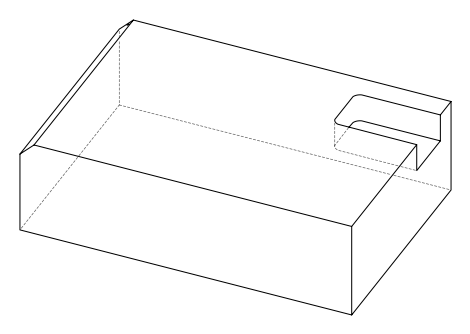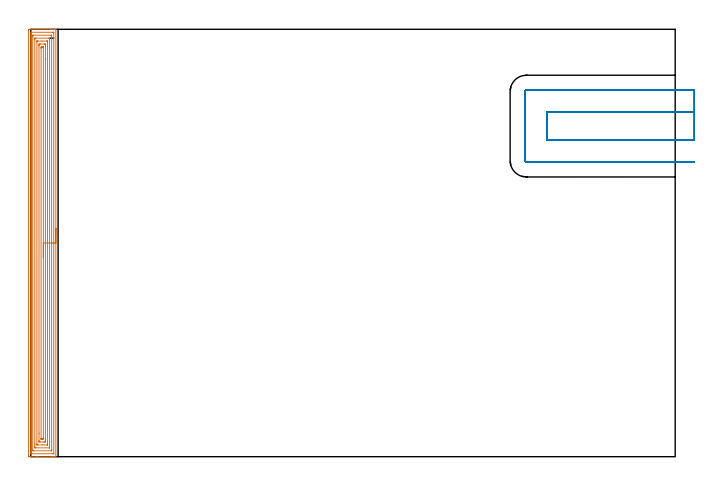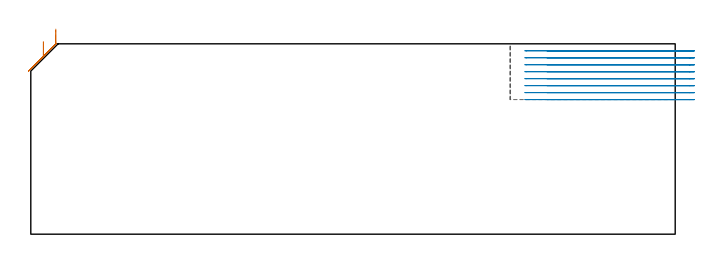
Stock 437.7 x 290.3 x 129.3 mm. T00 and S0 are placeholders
(PLAN: 2 operations, 1 tool changes, 25.8 min)
(1 AREA_MILL | FG_CHAMFER_SURFACE | UGT0205_001 | 16.55 min | 49674 mm3)
(2 MILL_SLOT | SLOT_PARTIAL_RECTANGULAR | UGT0201_094 | Follow Part, ap 5, ae 75% | 9.28 min | 291621 mm3)
(TOOL UGT0205_001 | Chamfer Mill 20 x 3 x 45 deg. | D20 FL50 Z2)
(TOOL UGT0201_094 | End mill 20 mm | D20 FL38 Z4)
(OP 1 AREA_MILL)
G17 G21 G94 G90
T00 M6
G54
G17 G0 G90 X17. Y155.15 S1061 M3
G43 Z139.3 H0
G94 G1 Y155.112 Z138.428 F250.
Y154.998 Z137.563
Y154.809 Z136.712
Y154.547 Z135.88
Y154.213 Z135.074
Y153.81 Z134.3
Y153.342 Z133.564
Y152.81 Z132.872
Y152.221 Z132.229
Y151.578 Z131.64
Y150.886 Z131.108
Y150.15 Z130.64
Y149.376 Z130.237
Y148.57 Z129.903
Y147.738 Z129.641
Y146.887 Z129.452
Y146.022 Z129.338
Y145.15 Z129.3
Y0.157
X16.994 Y0.01 Z129.293
X16.689 Y0. Z128.989
X16.296 Z128.595
X15.677 Z127.972
X14.487 Z126.784
X13.915 Z126.209
X4.227 Z116.524
X-0.463 Z111.834
X-1.058 Y0.002 Z111.239
X-1.267 Y0.004 Z111.031
X-1.492 Y0.01 Z110.806
X-1.495 Y0.16 Z110.803
X-1.499 Y0.603 Z110.801
X-1.5 Y1.051 Z110.8
Y289.697
X-1.495 Y290.146 Z110.803
X-1.491 Y290.29 Z110.806
X-1.344 Y290.3 Z110.954
X13.32 Z125.615
X13.915 Z126.209
X14.487 Z126.784
X14.796 Z127.092
X15.368 Z127.664
X15.677 Z127.972
X16.296 Z128.595
X16.558 Z128.857
X16.69 Z128.989
X16.994 Y290.29 Z129.293
X17. Y290.143 Z129.3
Y145.15
X15.586 Z127.886
X15.585 Y2.087 Z127.885
X15.584 Y2.038 Z127.884
X15.582 Y2.014 Z127.882
X15.58 Y2.01 Z127.88
X15.56 Y2.008 Z127.86
X15.178 Y2.001 Z127.478
X0.704 Z113.004
X0.202 Y2.003 Z112.502
X0.007 Y2.01 Z112.307
X-0.079 Y2.029 Z112.221
X-0.084 Y2.293 Z112.216
X-0.085 Y2.387 Z112.215
Y288.213
X-0.084 Y288.262 Z112.216
X-0.082 Y288.286 Z112.218
X-0.08 Y288.29 Z112.22
X-0.061 Y288.292 Z112.239
X0.322 Y288.299 Z112.622
X14.796 Z127.096
X15.298 Y288.297 Z127.598
X15.493 Y288.29 Z127.793
X15.579 Y288.271 Z127.879
X15.584 Y288.007 Z127.884
X15.585 Y287.913 Z127.885
X15.586 Y145.15 Z127.886
X14.171 Z126.471
Y4.805
X14.169 Y4.172 Z126.469
X14.166 Y4.043 Z126.466
X14.165 Y4.018 Z126.465
X14.14 Y4.01 Z126.44
X14.082 Y4.003 Z126.382
X13.915 Y4.001 Z126.215
X1.753 Z114.053
X1.584 Y4.005 Z113.884
X1.415 Y4.01 Z113.715
X1.335 Y4.025 Z113.635
X1.332 Y4.086 Z113.632
X1.33 Y4.172 Z113.63
X1.329 Y4.431 Z113.629
Y285.495
X1.331 Y286.128 Z113.631
X1.334 Y286.257 Z113.634
X1.335 Y286.282 Z113.635
X1.359 Y286.29 Z113.659
X1.418 Y286.297 Z113.718
X1.584 Y286.299 Z113.884
X13.747 Z126.047
X13.915 Y286.295 Z126.215
X14.085 Y286.29 Z126.385
X14.165 Y286.275 Z126.465
X14.168 Y286.214 Z126.468
X14.169 Y286.128 Z126.469
X14.171 Y285.869 Z126.471
Y145.15
X12.757 Z125.057
Y6.849
X12.755 Y6.24 Z125.055
X12.751 Y6.035 Z125.051
X12.749 Y6.01 Z125.049
X12.729 Y6.007 Z125.029
X12.677 Y6.003 Z124.977
X12.573 Y6.001 Z124.873
X3.303 Z115.603
X2.922 Y6.01 Z115.222
X2.75 Y6.021 Z115.05
X2.748 Y6.12 Z115.048
X2.744 Y6.567 Z115.044
X2.743 Y8.633 Z115.043
Y283.451
X2.745 Y284.06 Z115.045
X2.749 Y284.265 Z115.049
X2.751 Y284.29 Z115.051
X2.771 Y284.293 Z115.071
X2.823 Y284.297 Z115.123
X2.927 Y284.299 Z115.227
X12.197 Z124.497
X12.578 Y284.29 Z124.878
X12.75 Y284.279 Z125.05
X12.752 Y284.18 Z125.052
X12.756 Y283.733 Z125.056
X12.757 Y283.451 Z125.057
Y282.84
Y145.15
X11.343 Z123.643
Y8.491
X11.342 Y8.35 Z123.642
X11.337 Y8.067 Z123.637
X11.335 Y8.007 Z123.635
X11.33 Y8.005 Z123.63
X11.312 Y8.002 Z123.612
X11.273 Y8. Z123.573
X11.017 Z123.317
X7.75 Z120.05
X4.852 Z117.152
X4.227 Y8.003 Z116.527
X4.186 Y8.006 Z116.486
X4.169 Y8.009 Z116.469
X4.164 Y8.137 Z116.464
X4.159 Y8.421 Z116.459
X4.157 Y8.562 Z116.457
Y281.808
X4.158 Y281.95 Z116.458
X4.163 Y282.233 Z116.463
X4.165 Y282.293 Z116.465
X4.169 Y282.295 Z116.469
X4.188 Y282.298 Z116.488
X4.227 Y282.3 Z116.527
X4.483 Z116.783
X7.75 Z120.05
X10.648 Z122.948
X11.273 Y282.297 Z123.573
X11.314 Y282.294 Z123.614
X11.331 Y282.291 Z123.631
X11.336 Y282.163 Z123.636
X11.341 Y281.879 Z123.641
X11.343 Y281.738 Z123.643
Y145.15
X9.929 Z122.229
Y11.31
X9.928 Y10.888 Z122.228
X9.924 Y10.418 Z122.224
X9.917 Y10.007 Z122.217
X9.512 Y10.003 Z121.812
X9.043 Y10. Z121.343
X6.4 Z118.7
X5.988 Y10.004 Z118.288
X5.583 Y10.01 Z117.883
X5.576 Y10.418 Z117.876
X5.572 Y10.84 Z117.872
X5.571 Y15.895 Z117.871
Y278.99
X5.572 Y279.412 Z117.872
X5.576 Y279.882 Z117.876
X5.583 Y280.293 Z117.883
X5.988 Y280.297 Z118.288
X6.457 Y280.3 Z118.757
X9.1 Z121.4
X9.512 Y280.296 Z121.812
X9.917 Y280.29 Z122.217
X9.924 Y279.882 Z122.224
X9.928 Y279.46 Z122.228
X9.929 Y270.229 Z122.229
Y145.15
X8.515 Z120.815
Y13.095
X8.513 Y12.321 Z120.813
X8.512 Y12.202 Z120.812
X8.508 Y12.018 Z120.808
X8.149 Y12.007 Z120.449
X7.948 Y12.001 Z120.248
X7.75 Y12. Z120.05
X7.069 Z119.369
X7.018 Y12.002 Z119.318
X7.005 Y12.005 Z119.305
X6.995 Y12.009 Z119.295
X6.992 Y12.028 Z119.292
X6.988 Y12.082 Z119.288
X6.986 Y12.202 Z119.286
X6.985 Y277.205 Z119.285
X6.987 Y277.979 Z119.287
X6.988 Y278.098 Z119.288
X6.992 Y278.282 Z119.292
X7.351 Y278.293 Z119.651
X7.552 Y278.299 Z119.852
X7.75 Y278.3 Z120.05
X8.431 Z120.731
X8.482 Y278.298 Z120.782
X8.495 Y278.295 Z120.795
X8.505 Y278.291 Z120.805
X8.508 Y278.272 Z120.808
X8.512 Y278.218 Z120.812
X8.514 Y278.098 Z120.814
X8.515 Y145.15 Z120.815
Y144.278 Z120.853
Y143.414 Z120.967
Y142.562 Z121.155
Y141.73 Z121.418
Y140.924 Z121.752
Y140.15 Z122.154
Y139.414 Z122.623
Y138.722 Z123.154
Y138.079 Z123.744
Y137.49 Z124.387
Y136.959 Z125.079
Y136.49 Z125.815
Y136.087 Z126.588
Y135.753 Z127.394
Y135.491 Z128.226
Y135.302 Z129.078
Y135.188 Z129.943
Y135.15 Z130.815
G0 Z139.3
M5
M2
(OP 2 MILL_SLOT)
G17 G21 G94 G90
T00 M6
G54
G17 G0 G90 X450.7 Y234.1 S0 M3
G43 Z139.3 H0
Z124.562
G94 G1 X447.7 F250.
X350.6 F500.
Y215.
X447.7
X450.7 F250.
Y249.1
X447.7
X336.7 F500.
G3 X335.6 Y248. R1.1
G1 Y201.1
G3 X336.7 Y200. R1.1
G1 X447.7
X450.7 F250.
G0 Y234.1 Z119.825
G1 X447.7
X350.6 F500.
Y215.
X447.7
X450.7 F250.
Y249.1
X447.7
X336.7 F500.
G3 X335.6 Y248. R1.1
G1 Y201.1
G3 X336.7 Y200. R1.1
G1 X447.7
X450.7 F250.
G0 Y234.1 Z115.087
G1 X447.7
X350.6 F500.
Y215.
X447.7
X450.7 F250.
Y249.1
X447.7
X336.7 F500.
G3 X335.6 Y248. R1.1
G1 Y201.1
G3 X336.7 Y200. R1.1
G1 X447.7
X450.7 F250.
G0 Y234.1 Z110.35
G1 X447.7
X350.6 F500.
Y215.
X447.7
X450.7 F250.
Y249.1
X447.7
X336.7 F500.
G3 X335.6 Y248. R1.1
G1 Y201.1
G3 X336.7 Y200. R1.1
G1 X447.7
X450.7 F250.
G0 Y234.1 Z105.612
G1 X447.7
X350.6 F500.
Y215.
X447.7
X450.7 F250.
Y249.1
X447.7
X336.7 F500.
G3 X335.6 Y248. R1.1
G1 Y201.1
G3 X336.7 Y200. R1.1
G1 X447.7
X450.7 F250.
G0 Y234.1 Z100.875
G1 X447.7
X350.6 F500.
Y215.
X447.7
X450.7 F250.
Y249.1
X447.7
X336.7 F500.
G3 X335.6 Y248. R1.1
G1 Y201.1
G3 X336.7 Y200. R1.1
G1 X447.7
X450.7 F250.
G0 Y234.1 Z96.137
G1 X447.7
X350.6 F500.
Y215.
X447.7
X450.7 F250.
Y249.1
X447.7
X336.7 F500.
G3 X335.6 Y248. R1.1
G1 Y201.1
G3 X336.7 Y200. R1.1
G1 X447.7
X450.7 F250.
G0 Y234.1 Z91.4
G1 X447.7
X350.6 F500.
Y215.
X447.7
X450.7 F250.
Y249.1
X447.7
X336.7 F500.
G3 X335.6 Y248. R1.1
G1 Y201.1
G3 X336.7 Y200. R1.1
G1 X447.7
X450.7 F250.
G0 Z139.3
M5
M2
